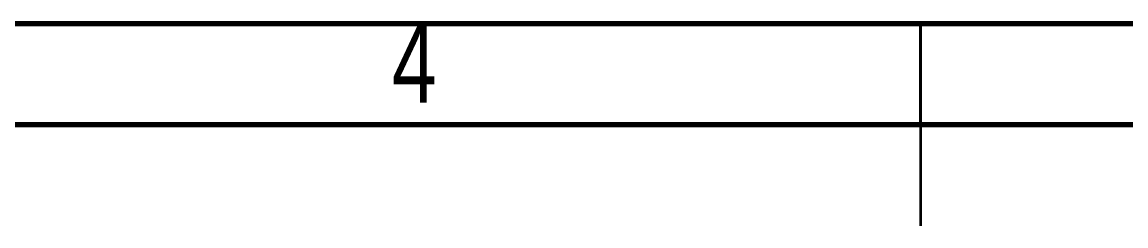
# Model space of a CAD drawing. Header units: millimetres. Extents: x 5 to 292, y 5 to 205.
# Drawn here: x 104.1 to 158.7, y 195 to 205.1 of the extents above; entities that cross this region are included whole.
import ezdxf

# ---------------------------------------------------------------- set-up
doc = ezdxf.new("R2010")
doc.units = ezdxf.units.MM
doc.styles.add('SLDTEXTSTYLE0', font='TXT', dxfattribs={"width": 0.75})

msp = doc.modelspace()

# ---------------------------------------------------------------- linework, layer by layer
at = {"color": 7, "linetype": 'Continuous', "lineweight": 70}
for p, q in [((5, 205), (292, 205)), ((10, 200), (287, 200))]:
    msp.add_line(p, q, dxfattribs=at)
at = {"color": 7, "linetype": 'Continuous', "lineweight": 35}
for p, q in [((148.5, 205.001), (148.5, 194.999)), ((148.5, 200), (148.5, 205))]:
    msp.add_line(p, q, dxfattribs=at)

# ---------------------------------------------------------------- texts
at = {"color": 7, "linetype": 'Continuous', "lineweight": 0, "insert": (123.46, 205.06), "char_height": 3.969, "attachment_point": 2, "style": 'SLDTEXTSTYLE0'}
msp.add_mtext('4', dxfattribs=at)

doc.saveas('drawing.dxf')
